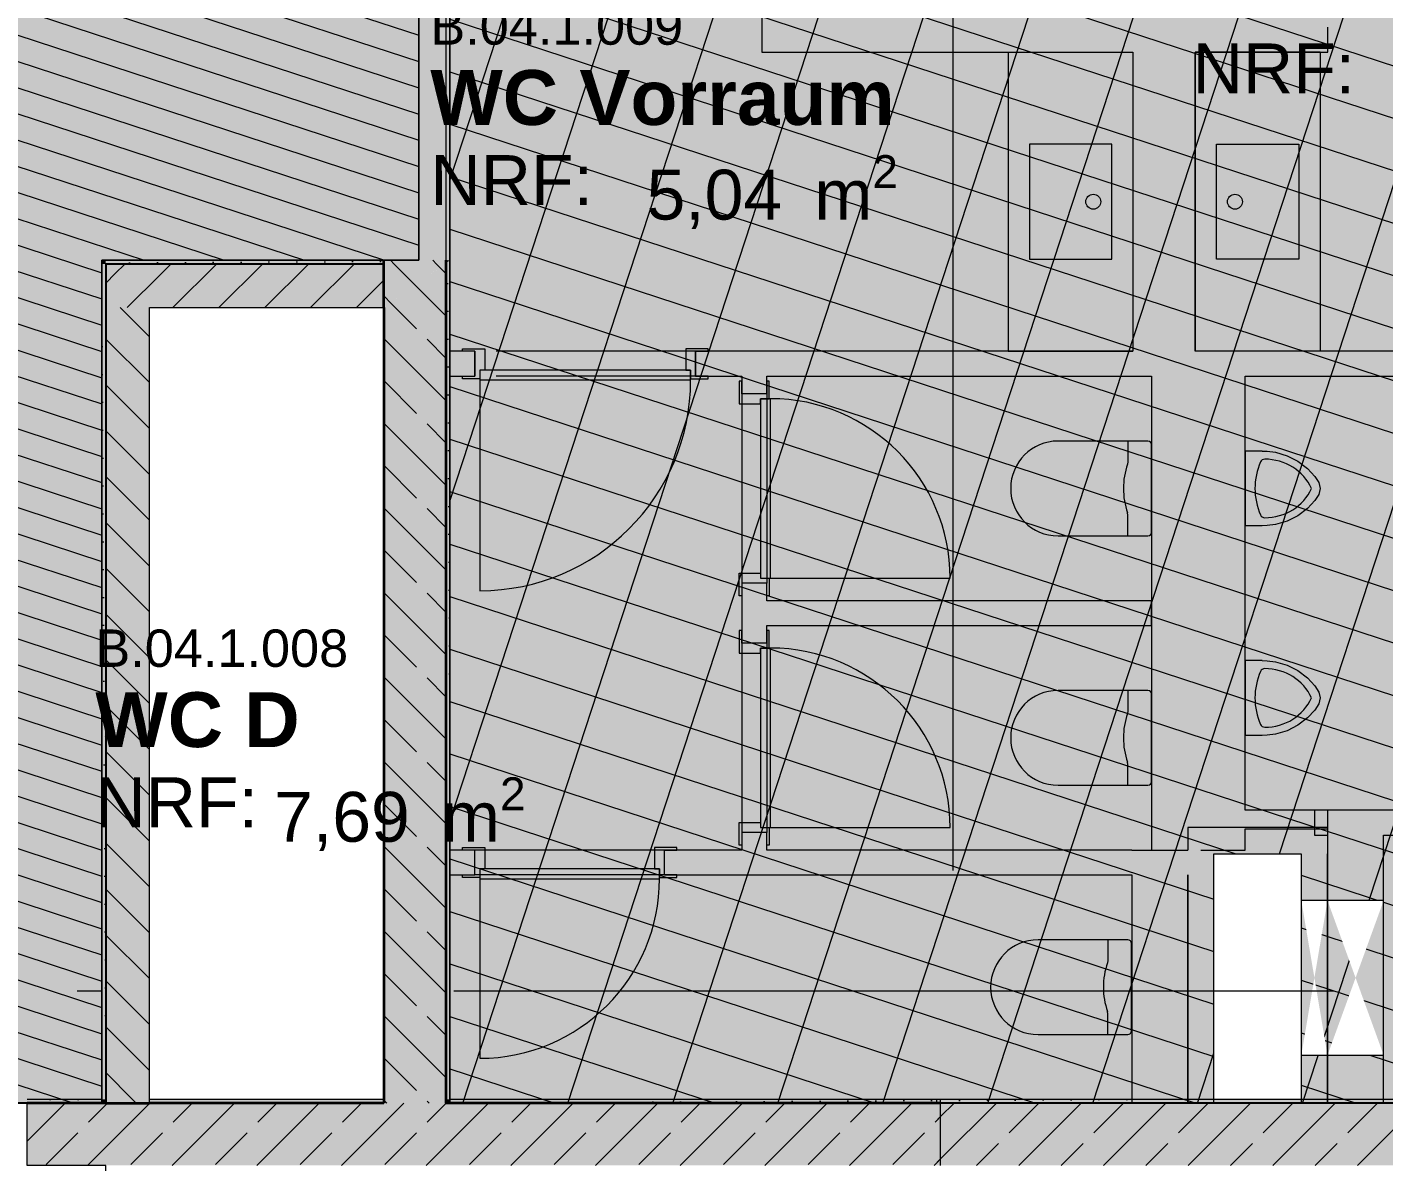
# Model space of a CAD drawing. Header units: metres. Extents: x 101 to 346, y 66 to 213.
# Drawn here: x 120.28 to 125.71, y 84.94 to 89.49 of the extents above; entities that cross this region are included whole.
import ezdxf

# ---------------------------------------------------------------- set-up
doc = ezdxf.new("R2010")
doc.units = ezdxf.units.M
doc.header["$MEASUREMENT"] = 0
for name, pattern in [('Punktlinie', [0.0035, 0, -0.0035]), ('Strichlinie-über-Schnitt', [0.0023, 0.0008, -0.0015]), ('Strichpunktlinie', [0.006703, 0.003528, -0.001764, 0, -0.001411]), ('Wipeout_Contour', [1, 0, -1])]:
    doc.linetypes.add(name, pattern=pattern)
for name, color, linetype in [('00  Raster', 7, 'Continuous'), ('10  Wand Massiv', 7, 'Continuous'), ('10  Wand Massiv_Schnittschraffur', 7, 'Continuous'), ('20  Boden Aufbauten', 7, 'Continuous'), ('20  Boden Aufbauten_Deckschraffur', 7, 'Continuous'), ('20  Möbel Sanitär', 7, 'Continuous'), ('20  Möbel Sanitär_Deckschraffur', 7, 'Continuous'), ('20  Wand Leichtbau', 7, 'Continuous'), ('20  Wand Leichtbau_Schnittschraffur', 7, 'Continuous'), ('20  Wand Leichtbau_Tür', 7, 'Continuous'), ('50  NUF - Raumstempel', 7, 'Continuous'), ('Neubau_20  Boden Aufbauten', 7, 'Continuous'), ('Neubau_20  Boden Aufbauten_Deckschraffur', 7, 'Continuous')]:
    doc.layers.add(name, color=color, linetype=linetype)
doc.styles.add('ERSTELLTER_STIL_1', font='')
doc.styles.add('ERSTELLTER_STIL_2', font='arial.ttf')
doc.styles.get('ERSTELLTER_STIL_1').set_extended_font_data('Arial')
pattern_1 = [(26.86749, (13.479, 22.351647), (-0.022596431, 0.044602705), [0, -0.05])]
pattern_2 = [(45, (13.479, 22.35165), (-0.16970563, 0.16970563), []), (45, (13.39415, 22.4365), (-0.16970563, 0.16970563), [0.18, -0.06])]
pattern_3 = [(135, (13.479, 22.35165), (0.16970563, 0.16970563), []), (135, (13.39415, 22.2668), (0.16970563, 0.16970563), [0.18, -0.06])]
pattern_4 = [(225, (13.479, 22.35165), (-0.16970563, 0.16970563), []), (225, (13.56385, 22.2668), (-0.16970563, 0.16970563), [0.18, -0.06])]
pattern_5 = [(225, (13.479, 22.35165), (-0.09192388, 0.09192388), [])]
pattern_6 = [(315, (13.479, 22.35165), (0.09192388, 0.09192388), [])]

msp = doc.modelspace()

# ---------------------------------------------------------------- hatches: boundary and pattern name
at = {"layer": '10  Wand Massiv_Schnittschraffur', "linetype": 'Continuous', "lineweight": 0, "true_color": 0xffffff}
for points in [[(120.5754, 88.5569), (120.5754, 88.5419), (120.5904, 88.5419)], [(120.5904, 88.5569), (120.5754, 88.5569), (120.5904, 88.5419)], [(120.5904, 88.5419), (121.7054, 88.5419), (121.7054, 88.5569), (120.5904, 88.5569)], [(121.7054, 88.5419), (121.9494, 88.5419), (121.9554, 88.5461), (121.9554, 88.5569), (121.7054, 88.5569)], [(121.9554, 88.5569), (121.9554, 88.5461), (121.9704, 88.5569)], [(121.9704, 85.1919), (121.9704, 88.5569), (121.9554, 88.5461), (121.9554, 85.1919)], [(120.5904, 88.5419), (120.5754, 88.5419), (120.5754, 85.1919), (120.5904, 85.1919)], [(120.5904, 88.5419), (120.5904, 88.3669), (120.7654, 88.3669)], [(120.7654, 88.5419), (120.5904, 88.5419), (120.7654, 88.3669)], [(120.7654, 88.5419), (120.7654, 88.3669), (121.7054, 88.3669), (121.7054, 88.5419)], [(121.9554, 85.1919), (121.9554, 88.5461), (121.7054, 88.3669), (121.7054, 85.1919)], [(121.7054, 88.3669), (121.9494, 88.5419), (121.7054, 88.5419)], [(120.7654, 88.3669), (120.5904, 88.3669), (120.5904, 85.1919), (120.7654, 85.1919)], [(120.5754, 85.1919), (120.2754, 85.1919), (120.2754, 85.1769), (120.5754, 85.1769)], [(120.5904, 85.1769), (120.2754, 85.1769), (120.2754, 85.1169), (120.2754, 84.9269), (120.5904, 84.9269)], [(120.5754, 85.1769), (120.5904, 85.1769), (120.5904, 85.1919), (120.5754, 85.1919)], [(120.5904, 85.1769), (120.7654, 85.1769), (120.7654, 85.1919), (120.5904, 85.1919)], [(121.6374, 85.1769), (120.5904, 85.1769), (120.5904, 84.9269), (121.6374, 84.9269)], [(120.7654, 85.1769), (121.6374, 85.1769), (121.6374, 85.1919), (120.7654, 85.1919)], [(121.7054, 85.1919), (121.6374, 85.1919), (121.6374, 85.1769), (121.7054, 85.1769)], [(121.7054, 85.1769), (121.6374, 85.1769), (121.6374, 84.9269), (121.7054, 84.9269)], [(121.7054, 85.1769), (121.9554, 85.1769), (121.9554, 85.1919), (121.7054, 85.1919)], [(121.7054, 84.9269), (121.9554, 84.9269), (121.9554, 85.1769), (121.7054, 85.1769)], [(121.9554, 85.1769), (121.9704, 85.1769), (121.9704, 85.1919), (121.9554, 85.1919)], [(121.9554, 84.9269), (123.9363, 84.9269), (123.9363, 85.1769), (121.9554, 85.1769)], [(121.9704, 85.1769), (123.9363, 85.1769), (123.9363, 85.1919), (121.9704, 85.1919)], [(127.4054, 85.1919), (123.9224, 85.1919), (123.9224, 85.1769), (127.4054, 85.1769)], [(123.9374, 85.1769), (123.9224, 85.1769), (123.9224, 84.9269), (123.9374, 84.9269)], [(124.1874, 85.1769), (123.9374, 85.1769), (123.9374, 84.9269), (124.1874, 84.9269)], [(124.1874, 84.9269), (127.4054, 84.9269), (127.4054, 85.1769), (124.1874, 85.1769)]]:
    msp.add_hatch(color=7, dxfattribs=at).paths.add_polyline_path(points)
at = {"layer": '10  Wand Massiv_Schnittschraffur', "linetype": 'Continuous', "lineweight": 13, "true_color": 0x000100}
h = msp.add_hatch(dxfattribs=at)
h.set_pattern_fill('Gips_0008', color=98, style=0, pattern_type=2)
h.set_pattern_definition(pattern_1)
h.paths.add_polyline_path([(120.5754, 88.5569), (120.5754, 88.5419), (120.5904, 88.5419)])
h = msp.add_hatch(dxfattribs=at)
h.set_pattern_fill('Gips_0008', color=98, style=0, pattern_type=2)
h.set_pattern_definition(pattern_1)
h.paths.add_polyline_path([(120.5904, 88.5569), (120.5754, 88.5569), (120.5904, 88.5419)])
h = msp.add_hatch(dxfattribs=at)
h.set_pattern_fill('Gips_0008', color=98, style=0, pattern_type=2)
h.set_pattern_definition(pattern_1)
h.paths.add_polyline_path([(120.5904, 88.5419), (121.7054, 88.5419), (121.7054, 88.5569), (120.5904, 88.5569)])
h = msp.add_hatch(dxfattribs=at)
h.set_pattern_fill('Beton__Stahlbeton_0008', color=98, style=0, pattern_type=2)
h.set_pattern_definition(pattern_3)
h.paths.add_polyline_path([(121.7054, 88.5419), (121.9494, 88.5419), (121.9554, 88.5461), (121.9554, 88.5569), (121.7054, 88.5569)])
h = msp.add_hatch(dxfattribs=at)
h.set_pattern_fill('Gips_0008', color=98, style=0, pattern_type=2)
h.set_pattern_definition(pattern_1)
h.paths.add_polyline_path([(121.9554, 88.5569), (121.9554, 88.5461), (121.9704, 88.5569)])
h = msp.add_hatch(dxfattribs=at)
h.set_pattern_fill('Gips_0008', color=98, style=0, pattern_type=2)
h.set_pattern_definition(pattern_1)
h.paths.add_polyline_path([(121.9704, 85.1919), (121.9704, 88.5569), (121.9554, 88.5461), (121.9554, 85.1919)])
h = msp.add_hatch(dxfattribs=at)
h.set_pattern_fill('Gips_0008', color=98, style=0, pattern_type=2)
h.set_pattern_definition(pattern_1)
h.paths.add_polyline_path([(120.5904, 88.5419), (120.5754, 88.5419), (120.5754, 85.1919), (120.5904, 85.1919)])
h = msp.add_hatch(dxfattribs=at)
h.set_pattern_fill('MW_Kalksandstein_0008', color=98, style=0, pattern_type=2)
h.set_pattern_definition(pattern_5)
h.paths.add_polyline_path([(120.5904, 88.5419), (120.5904, 88.3669), (120.7654, 88.3669)])
h = msp.add_hatch(dxfattribs=at)
h.set_pattern_fill('MW_Kalksandstein_0008', color=98, style=0, pattern_type=2)
h.set_pattern_definition(pattern_5)
h.paths.add_polyline_path([(120.7654, 88.5419), (120.5904, 88.5419), (120.7654, 88.3669)])
h = msp.add_hatch(dxfattribs=at)
h.set_pattern_fill('MW_Kalksandstein_0008', color=98, style=0, pattern_type=2)
h.set_pattern_definition(pattern_5)
h.paths.add_polyline_path([(120.7654, 88.5419), (120.7654, 88.3669), (121.7054, 88.3669), (121.7054, 88.5419)])
h = msp.add_hatch(dxfattribs=at)
h.set_pattern_fill('Beton__Stahlbeton_0008', color=98, style=0, pattern_type=2)
h.set_pattern_definition(pattern_3)
h.paths.add_polyline_path([(121.9554, 85.1919), (121.9554, 88.5461), (121.7054, 88.3669), (121.7054, 85.1919)])
h = msp.add_hatch(dxfattribs=at)
h.set_pattern_fill('Beton__Stahlbeton_0008', color=98, style=0, pattern_type=2)
h.set_pattern_definition(pattern_3)
h.paths.add_polyline_path([(121.7054, 88.3669), (121.9494, 88.5419), (121.7054, 88.5419)])
h = msp.add_hatch(dxfattribs=at)
h.set_pattern_fill('MW_Kalksandstein_0008', color=98, style=0, pattern_type=2)
h.set_pattern_definition(pattern_6)
h.paths.add_polyline_path([(120.7654, 88.3669), (120.5904, 88.3669), (120.5904, 85.1919), (120.7654, 85.1919)])
h = msp.add_hatch(dxfattribs=at)
h.set_pattern_fill('Gips_0008', color=98, style=0, pattern_type=2)
h.set_pattern_definition(pattern_1)
h.paths.add_polyline_path([(120.5754, 85.1919), (120.2754, 85.1919), (120.2754, 85.1769), (120.5754, 85.1769)])
h = msp.add_hatch(dxfattribs=at)
h.set_pattern_fill('Beton__Stahlbeton_0008', color=98, style=0, pattern_type=2)
h.set_pattern_definition([(225, (13.479, 22.35165), (-0.16970563, 0.16970563), []), (225, (13.56385, 22.2668), (-0.16970563, 0.16970563), [0.18, -0.06])])
h.paths.add_polyline_path([(120.5904, 85.1769), (120.2754, 85.1769), (120.2754, 85.1169), (120.2754, 84.9269), (120.5904, 84.9269)])
h = msp.add_hatch(dxfattribs=at)
h.set_pattern_fill('Gips_0008', color=98, style=0, pattern_type=2)
h.set_pattern_definition(pattern_1)
h.paths.add_polyline_path([(120.5754, 85.1769), (120.5904, 85.1769), (120.5904, 85.1919), (120.5754, 85.1919)])
h = msp.add_hatch(dxfattribs=at)
h.set_pattern_fill('MW_Kalksandstein_0008', color=98, style=0, pattern_type=2)
h.set_pattern_definition(pattern_6)
h.paths.add_polyline_path([(120.5904, 85.1769), (120.7654, 85.1769), (120.7654, 85.1919), (120.5904, 85.1919)])
h = msp.add_hatch(dxfattribs=at)
h.set_pattern_fill('Beton__Stahlbeton_0008', color=98, style=0, pattern_type=2)
h.set_pattern_definition([(225, (13.479, 22.35165), (-0.16970563, 0.16970563), []), (225, (13.56385, 22.2668), (-0.16970563, 0.16970563), [0.18, -0.06])])
h.paths.add_polyline_path([(121.6374, 85.1769), (120.5904, 85.1769), (120.5904, 84.9269), (121.6374, 84.9269)])
h = msp.add_hatch(dxfattribs=at)
h.set_pattern_fill('Gips_0008', color=98, style=0, pattern_type=2)
h.set_pattern_definition(pattern_1)
h.paths.add_polyline_path([(120.7654, 85.1769), (121.6374, 85.1769), (121.6374, 85.1919), (120.7654, 85.1919)])
h = msp.add_hatch(dxfattribs=at)
h.set_pattern_fill('Gips_0008', color=98, style=0, pattern_type=2)
h.set_pattern_definition(pattern_1)
h.paths.add_polyline_path([(121.7054, 85.1919), (121.6374, 85.1919), (121.6374, 85.1769), (121.7054, 85.1769)])
h = msp.add_hatch(dxfattribs=at)
h.set_pattern_fill('Beton__Stahlbeton_0008', color=98, style=0, pattern_type=2)
h.set_pattern_definition(pattern_4)
h.paths.add_polyline_path([(121.7054, 85.1769), (121.6374, 85.1769), (121.6374, 84.9269), (121.7054, 84.9269)])
h = msp.add_hatch(dxfattribs=at)
h.set_pattern_fill('Beton__Stahlbeton_0008', color=98, style=0, pattern_type=2)
h.set_pattern_definition(pattern_3)
h.paths.add_polyline_path([(121.7054, 85.1769), (121.9554, 85.1769), (121.9554, 85.1919), (121.7054, 85.1919)])
h = msp.add_hatch(dxfattribs=at)
h.set_pattern_fill('Beton__Stahlbeton_0008', color=98, style=0, pattern_type=2)
h.set_pattern_definition(pattern_4)
h.paths.add_polyline_path([(121.7054, 84.9269), (121.9554, 84.9269), (121.9554, 85.1769), (121.7054, 85.1769)])
h = msp.add_hatch(dxfattribs=at)
h.set_pattern_fill('Gips_0008', color=98, style=0, pattern_type=2)
h.set_pattern_definition(pattern_1)
h.paths.add_polyline_path([(121.9554, 85.1769), (121.9704, 85.1769), (121.9704, 85.1919), (121.9554, 85.1919)])
h = msp.add_hatch(dxfattribs=at)
h.set_pattern_fill('Beton__Stahlbeton_0008', color=98, style=0, pattern_type=2)
h.set_pattern_definition(pattern_4)
h.paths.add_polyline_path([(121.9554, 84.9269), (123.9363, 84.9269), (123.9363, 85.1769), (121.9554, 85.1769)])
h = msp.add_hatch(dxfattribs=at)
h.set_pattern_fill('Gips_0008', color=98, style=0, pattern_type=2)
h.set_pattern_definition(pattern_1)
h.paths.add_polyline_path([(121.9704, 85.1769), (123.9363, 85.1769), (123.9363, 85.1919), (121.9704, 85.1919)])
h = msp.add_hatch(dxfattribs=at)
h.set_pattern_fill('Gips_0008', color=98, style=0, pattern_type=2)
h.set_pattern_definition(pattern_1)
h.paths.add_polyline_path([(127.4054, 85.1919), (123.9224, 85.1919), (123.9224, 85.1769), (127.4054, 85.1769)])
h = msp.add_hatch(dxfattribs=at)
h.set_pattern_fill('Beton__Stahlbeton_0008', color=98, style=0, pattern_type=2)
h.set_pattern_definition(pattern_2)
h.paths.add_polyline_path([(123.9374, 85.1769), (123.9224, 85.1769), (123.9224, 84.9269), (123.9374, 84.9269)])
h = msp.add_hatch(dxfattribs=at)
h.set_pattern_fill('Beton__Stahlbeton_0008', color=98, style=0, pattern_type=2)
h.set_pattern_definition(pattern_2)
h.paths.add_polyline_path([(124.1874, 85.1769), (123.9374, 85.1769), (123.9374, 84.9269), (124.1874, 84.9269)])
h = msp.add_hatch(dxfattribs=at)
h.set_pattern_fill('Beton__Stahlbeton_0008', color=98, style=0, pattern_type=2)
h.set_pattern_definition(pattern_2)
h.paths.add_polyline_path([(124.1874, 84.9269), (127.4054, 84.9269), (127.4054, 85.1769), (124.1874, 85.1769)])
at = {"layer": '20  Boden Aufbauten_Deckschraffur', "linetype": 'Continuous', "lineweight": 18, "true_color": 0xffd5d5}
msp.add_hatch(color=254, dxfattribs=at).paths.add_polyline_path([(121.9704, 90.7919), (121.9704, 85.1769), (125.0334, 85.1769), (125.0334, 86.1769), (125.3834, 86.1769), (125.3834, 85.1769), (127.3054, 85.1769), (127.3054, 90.7919)])
at = {"layer": '20  Boden Aufbauten_Deckschraffur', "linetype": 'Continuous', "lineweight": 18}
h = msp.add_hatch(dxfattribs=at)
h.set_pattern_fill('Verband__Rechteck__40x20_87', color=8, style=0, pattern_type=2)
h.set_pattern_definition([(341.86749, (13.479, 22.35165), (0.06224314, 0.19006786), []), (71.8675, (13.479, 22.35165), (-0.3801357, 0.1244863), [])])
h.paths.add_polyline_path([(121.9704, 90.7919), (121.9704, 85.1769), (125.0334, 85.1769), (125.0334, 86.1769), (125.3834, 86.1769), (125.3834, 85.1769), (127.3054, 85.1769), (127.3054, 90.7919)])
at = {"layer": '20  Möbel Sanitär_Deckschraffur', "linetype": 'Continuous', "lineweight": 0, "true_color": 0xffffff}
for points in [[(124.2084, 89.3919), (124.2084, 88.1919), (124.7084, 88.1919), (124.7084, 89.3919)], [(125.4584, 89.3919), (124.9584, 89.3919), (124.9584, 88.1919), (125.4584, 88.1919)], [(124.4084, 87.8319, 1), (124.4084, 87.4519), (124.7684, 87.4519, 0.414214), (124.7834, 87.4669), (124.7834, 87.8169, 0.414214), (124.7684, 87.8319)], [(125.1584, 87.7919), (125.1584, 87.4919), (125.2269, 87.4919), (125.2467, 87.4928), (125.28, 87.497), (125.3266, 87.5105), (125.3701, 87.5322), (125.4087, 87.5615), (125.4376, 87.5933), (125.4533, 87.6182), (125.4584, 87.6419), (125.4533, 87.6656), (125.4376, 87.6905), (125.4087, 87.7222), (125.3701, 87.7516), (125.3266, 87.7733), (125.28, 87.7868), (125.2467, 87.791), (125.2269, 87.7919)], [(125.1584, 86.9519), (125.1584, 86.6519), (125.2269, 86.6519), (125.2467, 86.6528), (125.28, 86.657), (125.3266, 86.6705), (125.3701, 86.6922), (125.4087, 86.7215), (125.4376, 86.7533), (125.4533, 86.7782), (125.4584, 86.8019), (125.4533, 86.8256), (125.4376, 86.8505), (125.4087, 86.8822), (125.3701, 86.9116), (125.3266, 86.9333), (125.28, 86.9468), (125.2467, 86.951), (125.2269, 86.9519)], [(124.4084, 86.8319, 1), (124.4084, 86.4519), (124.7684, 86.4519, 0.414214), (124.7834, 86.4669), (124.7834, 86.8169, 0.414214), (124.7684, 86.8319)], [(124.328, 85.8319, 1), (124.328, 85.4519), (124.688, 85.4519, 0.414214), (124.703, 85.4669), (124.703, 85.8169, 0.414214), (124.688, 85.8319)]]:
    msp.add_hatch(color=7, dxfattribs=at).paths.add_polyline_path(points)
at = {"layer": '20  Wand Leichtbau', "linetype": 'Continuous', "lineweight": 0, "true_color": 0x000000}
for points in [[(125.3835, 85.9894), (125.3835, 85.3694), (125.436, 85.6794)], [(125.4885, 85.9894), (125.4885, 85.3694), (125.601, 85.6794)], [(125.7135, 85.3694), (125.7135, 85.9894), (125.601, 85.6794)]]:
    msp.add_hatch(color=18, dxfattribs=at).paths.add_polyline_path(points)
at = {"layer": '20  Wand Leichtbau_Schnittschraffur', "linetype": 'Continuous', "lineweight": 18}
for points in [[(121.8454, 90.8919), (121.8454, 88.5569), (121.9704, 88.5569), (121.9704, 90.8919)], [(123.3204, 89.4919), (123.2204, 89.3919), (123.3204, 89.3919)], [(123.2204, 89.4919), (123.2204, 89.3919), (123.3204, 89.4919)], [(125.3904, 89.4919), (123.3204, 89.4919), (123.3204, 89.3919), (125.3904, 89.3919)], [(125.4904, 89.4919), (125.3904, 89.4919), (125.4904, 89.3919)], [(125.3904, 89.4919), (125.3904, 89.3919), (125.4904, 89.3919)], [(124.7084, 89.3919), (124.7084, 88.1919), (124.9584, 88.1919), (124.9584, 89.3919)], [(121.9704, 88.1919), (121.9704, 88.0919), (122.0704, 88.0919), (122.0704, 88.1919)], [(122.9554, 88.1919), (122.9554, 88.0919), (126.3204, 88.0919), (126.3204, 88.1919)], [(123.2404, 88.0919), (123.1404, 88.0919), (123.1404, 88.0219), (123.2404, 88.0219)], [(125.1584, 86.1919), (125.1584, 88.0919), (124.7834, 88.0919), (124.7834, 86.1919)], [(123.2404, 87.2619), (123.1404, 87.2619), (123.1404, 87.0219), (123.2404, 87.0219)], [(123.2404, 87.0919), (124.7834, 87.0919), (124.7834, 87.1919), (123.2404, 87.1919)], [(125.1584, 86.2769), (125.4885, 86.2769), (125.4885, 86.3519), (125.1584, 86.3519)], [(125.436, 86.3519), (125.436, 86.2519), (126.4454, 86.2519), (126.4454, 86.3519)], [(125.0334, 86.1769), (124.9284, 86.2819), (124.9284, 86.1769)], [(125.0334, 86.2819), (124.9284, 86.2819), (125.0334, 86.1769)], [(125.0334, 86.2819), (125.0334, 86.1769), (125.3835, 86.1769), (125.3835, 86.2819)], [(125.3835, 86.1769), (125.4885, 86.1769), (125.4885, 86.2819)], [(125.3835, 86.2819), (125.3835, 86.1769), (125.4885, 86.2819)], [(123.1404, 86.2619), (123.1404, 86.1919), (123.2404, 86.1919), (123.2404, 86.2619)], [(125.7135, 86.2519), (125.4885, 86.2519), (125.4885, 85.9894), (125.7135, 85.9894)], [(121.9704, 86.1919), (121.9704, 86.0919), (122.0704, 86.0919), (122.0704, 86.1919)], [(122.8304, 86.1919), (122.8304, 86.0919), (123.2404, 86.0919), (123.2404, 86.1919)], [(123.2404, 86.1919), (123.2404, 86.0919), (124.7034, 86.0919), (124.7034, 86.1919)], [(124.9284, 85.178), (124.9284, 86.1919), (124.7034, 86.1919), (124.7034, 85.178)], [(124.9284, 86.1769), (124.9284, 85.1769), (125.0334, 85.1769), (125.0334, 86.1769)], [(125.4885, 85.3694), (125.4885, 85.1774), (125.7135, 85.1774), (125.7135, 85.3694)]]:
    msp.add_hatch(color=9, dxfattribs=at).paths.add_polyline_path(points)
at = {"layer": '20  Wand Leichtbau_Schnittschraffur', "linetype": 'Continuous', "lineweight": 0, "true_color": 0xffffff}
for points in [[(122.1104, 88.2019), (122.0204, 88.2019), (122.0204, 88.1919), (122.0704, 88.1919), (122.0704, 88.0919), (122.0204, 88.0919), (122.0204, 88.0819), (122.0904, 88.0819), (122.0904, 88.1169), (122.1104, 88.1169)], [(122.9154, 88.2019), (122.9154, 88.1169), (122.9354, 88.1169), (122.9354, 88.0819), (123.0054, 88.0819), (123.0054, 88.0919), (122.9554, 88.0919), (122.9554, 88.1919), (123.0054, 88.1919), (123.0054, 88.2019)], [(122.9354, 88.0769), (122.9354, 88.1169), (122.0904, 88.1169), (122.0904, 88.0769)], [(123.1304, 87.9819), (123.2154, 87.9819), (123.2154, 88.0019), (123.2504, 88.0019), (123.2504, 88.0719), (123.2404, 88.0719), (123.2404, 88.0219), (123.1404, 88.0219), (123.1404, 88.0719), (123.1304, 88.0719)], [(123.2554, 88.0019), (123.2154, 88.0019), (123.2154, 87.2819), (123.2554, 87.2819)], [(123.1304, 87.3019), (123.1304, 87.2119), (123.1404, 87.2119), (123.1404, 87.2619), (123.2404, 87.2619), (123.2404, 87.2119), (123.2504, 87.2119), (123.2504, 87.2819), (123.2154, 87.2819), (123.2154, 87.3019)], [(123.1304, 86.9819), (123.2154, 86.9819), (123.2154, 87.0019), (123.2504, 87.0019), (123.2504, 87.0719), (123.2404, 87.0719), (123.2404, 87.0219), (123.1404, 87.0219), (123.1404, 87.0719), (123.1304, 87.0719)], [(123.2554, 87.0019), (123.2154, 87.0019), (123.2154, 86.2819), (123.2554, 86.2819)], [(123.1304, 86.3019), (123.1304, 86.2119), (123.1404, 86.2119), (123.1404, 86.2619), (123.2404, 86.2619), (123.2404, 86.2119), (123.2504, 86.2119), (123.2504, 86.2819), (123.2154, 86.2819), (123.2154, 86.3019)], [(122.1104, 86.2019), (122.0204, 86.2019), (122.0204, 86.1919), (122.0704, 86.1919), (122.0704, 86.0919), (122.0204, 86.0919), (122.0204, 86.0819), (122.0904, 86.0819), (122.0904, 86.1169), (122.1104, 86.1169)], [(122.7904, 86.2019), (122.7904, 86.1169), (122.8104, 86.1169), (122.8104, 86.0819), (122.8804, 86.0819), (122.8804, 86.0919), (122.8304, 86.0919), (122.8304, 86.1919), (122.8804, 86.1919), (122.8804, 86.2019)], [(122.8104, 86.0769), (122.8104, 86.1169), (122.0904, 86.1169), (122.0904, 86.0769)]]:
    msp.add_hatch(color=7, dxfattribs=at).paths.add_polyline_path(points)
at = {"layer": 'Neubau_20  Boden Aufbauten_Deckschraffur', "linetype": 'Continuous', "lineweight": 18}
msp.add_hatch(color=30, dxfattribs=at).paths.add_polyline_path([(121.8454, 91.1919), (111.2179, 91.1919), (111.2179, 90.8919), (118.2804, 90.8919), (118.2804, 85.1769), (120.5754, 85.1769), (120.5754, 88.5569), (121.8454, 88.5569), (121.8454, 90.7169)])
h = msp.add_hatch(dxfattribs=at)
h.set_pattern_fill('Holz_Schalung_liegend__1_A9', color=6, style=0, pattern_type=2)
h.set_pattern_definition([(341.86749, (13.479, 22.35165), (0.03112157, 0.09503393), [])])
h.paths.add_polyline_path([(121.8454, 91.1919), (111.2179, 91.1919), (111.2179, 90.8919), (118.2804, 90.8919), (118.2804, 85.1769), (120.5754, 85.1769), (120.5754, 88.5569), (121.8454, 88.5569), (121.8454, 90.7169)])

# ---------------------------------------------------------------- linework, layer by layer
at = {"layer": '00  Raster', "color": 7, "linetype": 'Strichpunktlinie', "lineweight": 13, "ltscale": 1000}
for p, q in [((121.9554, 79.3072), (121.9554, 102.9769)), ((123.9874, 79.3072), (123.9874, 102.9769))]:
    msp.add_line(p, q, dxfattribs=at)
at = {"layer": '10  Wand Massiv', "color": 7, "linetype": 'Continuous', "lineweight": 35, "ltscale": 1000}
for p, q in [((121.7054, 88.5419), (121.7054, 88.5569)), ((121.7054, 88.5419), (121.7054, 88.5569)), ((121.9554, 88.5461), (121.9554, 88.5569)), ((121.7054, 88.3669), (121.7054, 88.5419)), ((121.7054, 88.3669), (121.7054, 88.5419)), ((121.9554, 85.1919), (121.9554, 88.5461)), ((120.5904, 85.1769), (120.2754, 85.1769)), ((120.5904, 85.1769), (120.7654, 85.1769)), ((120.5904, 85.1769), (120.7654, 85.1769)), ((121.6374, 85.1769), (120.7654, 85.1769)), ((121.7054, 85.1769), (121.6374, 85.1769)), ((121.7054, 85.1919), (121.7054, 85.1769)), ((121.7054, 85.1919), (121.7054, 85.1769)), ((121.9554, 85.1769), (121.9554, 85.1919)), ((121.9554, 85.1769), (121.9554, 85.1919)), ((123.9363, 85.1769), (121.9554, 85.1769))]:
    msp.add_line(p, q, dxfattribs=at)
at = {"layer": '10  Wand Massiv', "color": 7, "linetype": 'Continuous', "lineweight": 25, "ltscale": 1000}
for p, q in [((120.5904, 88.5419), (120.5904, 88.3669)), ((120.7654, 88.5419), (120.5904, 88.5419)), ((120.5904, 88.5419), (120.5904, 88.3669)), ((121.7054, 88.5419), (120.7654, 88.5419)), ((120.5904, 88.3669), (120.5904, 85.1919)), ((120.5904, 85.1919), (120.5904, 85.1769)), ((120.5904, 85.1919), (120.5904, 85.1769)), ((123.9374, 85.1769), (123.9224, 85.1769)), ((124.1874, 85.1769), (123.9374, 85.1769)), ((127.4054, 85.1769), (124.1874, 85.1769))]:
    msp.add_line(p, q, dxfattribs=at)
at = {"layer": '10  Wand Massiv', "color": 7, "linetype": 'Continuous', "lineweight": 13, "ltscale": 1000}
msp.add_line((120.7654, 85.1769), (120.7654, 85.1919), dxfattribs=at)
msp.add_line((120.7654, 85.1769), (120.7654, 85.1919), dxfattribs=at)
at = {"layer": '10  Wand Massiv', "color": 7, "linetype": 'Continuous', "lineweight": 13, "ltscale": 1000, "flags": 128}
for points in [[(120.5754, 88.5569), (120.5754, 88.5419)], [(121.7054, 88.5569), (120.5754, 88.5569)], [(121.9704, 85.1919), (121.9704, 88.5569)], [(120.5754, 88.5419), (120.5754, 85.1919)], [(120.7654, 88.3669), (121.7054, 88.3669)], [(120.7654, 85.1919), (120.7654, 88.3669)], [(120.5754, 85.1919), (120.2754, 85.1919)], [(121.6374, 85.1919), (120.7654, 85.1919)], [(121.7054, 85.1919), (121.6374, 85.1919)], [(123.9363, 85.1919), (121.9704, 85.1919)], [(127.4054, 85.1919), (123.9224, 85.1919)], [(123.9224, 85.1769), (123.9224, 85.1919)], [(123.9363, 85.1919), (123.9363, 85.1769)]]:
    msp.add_lwpolyline(points, dxfattribs=at)
at = {"layer": '10  Wand Massiv', "color": 7, "linetype": 'Continuous', "lineweight": 18, "ltscale": 1000, "flags": 128}
for points in [[(121.8454, 88.5569), (121.7054, 88.5569)], [(123.9363, 85.1769), (123.9363, 84.9269)]]:
    msp.add_lwpolyline(points, dxfattribs=at)
at = {"layer": '10  Wand Massiv', "color": 7, "linetype": 'Continuous', "lineweight": 35, "ltscale": 1000, "flags": 128}
msp.add_lwpolyline([(121.7054, 88.3669), (121.7054, 85.1919)], dxfattribs=at)
at = {"layer": '20  Boden Aufbauten', "color": 7, "linetype": 'Continuous', "lineweight": 13, "ltscale": 1000, "flags": 128}
msp.add_lwpolyline([(121.9704, 90.7919), (121.9704, 85.1769), (125.0334, 85.1769), (125.0334, 86.1769), (125.3834, 86.1769), (125.3834, 85.1769), (127.3054, 85.1769), (127.3054, 90.7919)], close=True, dxfattribs=at)
msp.add_lwpolyline([(123.9374, 79.3072), (123.9374, 82.0269), (123.4424, 82.0269), (123.4424, 82.1269), (122.3924, 82.1269), (122.3924, 82.0269), (120.5904, 82.0269), (120.5904, 84.9269), (120.2754, 84.9269), (120.2754, 85.1788), (118.7954, 85.1788), (118.7954, 84.9269), (118.4804, 84.9269), (118.4804, 82.0269), (118.2304, 82.0269), (118.2304, 79.3072)], dxfattribs=at)
at = {"layer": '20  Möbel Sanitär', "color": 7, "linetype": 'Continuous', "lineweight": 13, "ltscale": 1000}
for p, q in [((124.2084, 89.3919), (124.2084, 88.1919)), ((124.2084, 89.3919), (124.7084, 89.3919)), ((124.7084, 89.3919), (124.7084, 88.1919)), ((124.9584, 89.3919), (124.9584, 88.1919)), ((125.4584, 89.3919), (124.9584, 89.3919)), ((125.4584, 89.3919), (125.4584, 88.1919)), ((124.2934, 89.0219), (124.2934, 88.5619)), ((124.6234, 89.0219), (124.2934, 89.0219)), ((124.6234, 88.5619), (124.6234, 89.0219)), ((125.0434, 88.5619), (125.0434, 89.0219)), ((125.0434, 89.0219), (125.3734, 89.0219)), ((125.3734, 89.0219), (125.3734, 88.5619)), ((124.2934, 88.5619), (124.6234, 88.5619)), ((125.3734, 88.5619), (125.0434, 88.5619)), ((124.2084, 88.1919), (124.7084, 88.1919)), ((125.4584, 88.1919), (124.9584, 88.1919)), ((124.7684, 87.8319), (124.4084, 87.8319)), ((124.6883, 87.8319), (124.6883, 87.7485)), ((124.7834, 87.4669), (124.7834, 87.8169)), ((125.1584, 87.7919), (125.1584, 87.4919)), ((125.2269, 87.7919), (125.1584, 87.7919)), ((125.2269, 87.7919), (125.2467, 87.791)), ((125.2467, 87.791), (125.28, 87.7868)), ((125.28, 87.7868), (125.3266, 87.7733)), ((124.6883, 87.7485), (124.6869, 87.7397)), ((125.3266, 87.7733), (125.3701, 87.7516)), ((125.3701, 87.7516), (125.4087, 87.7222)), ((125.4087, 87.7222), (125.4376, 87.6905)), ((125.4376, 87.6905), (125.4533, 87.6656)), ((125.4533, 87.6656), (125.4584, 87.6419)), ((125.4584, 87.6419), (125.4533, 87.6182)), ((125.4376, 87.5933), (125.4087, 87.5615)), ((125.4533, 87.6182), (125.4376, 87.5933)), ((124.6883, 87.5353), (124.6869, 87.5441)), ((124.6883, 87.4519), (124.6883, 87.5353)), ((125.3701, 87.5322), (125.3266, 87.5105)), ((125.4087, 87.5615), (125.3701, 87.5322)), ((125.2269, 87.4919), (125.1584, 87.4919)), ((125.2467, 87.4928), (125.2269, 87.4919)), ((125.28, 87.497), (125.2467, 87.4928)), ((125.3266, 87.5105), (125.28, 87.497)), ((124.4084, 87.4519), (124.7684, 87.4519)), ((125.1584, 86.9519), (125.1584, 86.6519)), ((125.2269, 86.9519), (125.1584, 86.9519)), ((125.2269, 86.9519), (125.2467, 86.951)), ((125.2467, 86.951), (125.28, 86.9468)), ((125.28, 86.9468), (125.3266, 86.9333)), ((125.3266, 86.9333), (125.3701, 86.9116)), ((125.3701, 86.9116), (125.4087, 86.8822)), ((125.4087, 86.8822), (125.4376, 86.8505)), ((124.7684, 86.8319), (124.4084, 86.8319)), ((124.6883, 86.8319), (124.6883, 86.7485)), ((124.7834, 86.4669), (124.7834, 86.8169)), ((125.4376, 86.8505), (125.4533, 86.8256)), ((125.4533, 86.8256), (125.4584, 86.8019)), ((125.4376, 86.7533), (125.4087, 86.7215)), ((125.4533, 86.7782), (125.4376, 86.7533)), ((125.4584, 86.8019), (125.4533, 86.7782)), ((124.6883, 86.7485), (124.6869, 86.7397)), ((125.4087, 86.7215), (125.3701, 86.6922)), ((125.2269, 86.6519), (125.1584, 86.6519)), ((125.2467, 86.6528), (125.2269, 86.6519)), ((125.28, 86.657), (125.2467, 86.6528)), ((125.3266, 86.6705), (125.28, 86.657)), ((125.3701, 86.6922), (125.3266, 86.6705)), ((124.6883, 86.5353), (124.6869, 86.5441)), ((124.6883, 86.4519), (124.6883, 86.5353)), ((124.4084, 86.4519), (124.7684, 86.4519)), ((124.688, 85.8319), (124.328, 85.8319)), ((124.608, 85.8319), (124.608, 85.7485)), ((124.703, 85.4669), (124.703, 85.8169)), ((124.608, 85.7485), (124.6065, 85.7397)), ((124.608, 85.5353), (124.6065, 85.5441)), ((124.608, 85.4519), (124.608, 85.5353)), ((124.328, 85.4519), (124.688, 85.4519))]:
    msp.add_line(p, q, dxfattribs=at)
for centre in [(124.5495, 88.7919), (125.1173, 88.7919)]:
    msp.add_circle(centre, 0.03, dxfattribs=at)
for centre, radius, start, end in [((124.4084, 87.6419), 0.19, 90, 270), ((124.7684, 87.8169), 0.015, 0, 90), ((124.968, 87.6419), 0.2977, 160.8176, 199.1824), ((124.7684, 87.4669), 0.015, 270, 0), ((124.4084, 86.6419), 0.19, 90, 270), ((124.7684, 86.8169), 0.015, 0, 90), ((124.968, 86.6419), 0.2977, 160.8176, 199.1824), ((124.7684, 86.4669), 0.015, 270, 0), ((124.328, 85.6419), 0.19, 90, 270), ((124.688, 85.8169), 0.015, 0, 90), ((124.8877, 85.6419), 0.2977, 160.8176, 199.1824), ((124.688, 85.4669), 0.015, 270, 0)]:
    msp.add_arc(centre, radius, start, end, dxfattribs=at)
for centre, major_axis, start_param, end_param in [((125.4947, 87.6419), (0.2972, 0), 2.746802, 3.141593), ((125.2368, 87.7433), (0.0172, 0), 1.570796, 2.841554), ((125.2368, 87.5722), (0.2015, 0), 0.381689, 1.570796), ((125.4947, 87.6419), (0.2972, 0), 3.141593, 3.536384), ((125.2368, 87.7116), (0.2015, 0), 4.712389, 5.901496), ((125.2368, 87.5405), (0.0172, 0), 3.441632, 4.712389), ((125.2368, 86.9033), (0.0172, 0), 1.570796, 2.841554), ((125.2368, 86.7322), (0.2015, 0), 0.381689, 1.570796), ((125.4947, 86.8019), (0.2972, 0), 2.746802, 3.141593), ((125.4947, 86.8019), (0.2972, 0), 3.141593, 3.536384), ((125.2368, 86.8716), (0.2015, 0), 4.712389, 5.901496), ((125.2368, 86.7005), (0.0172, 0), 3.441632, 4.712389)]:
    msp.add_ellipse(centre, major_axis=major_axis, ratio=0.928571, start_param=start_param, end_param=end_param, dxfattribs=at)
at = {"layer": '20  Wand Leichtbau', "color": 7, "linetype": 'Continuous', "lineweight": 13, "ltscale": 1000}
for p, q in [((122.0704, 88.1919), (122.0704, 88.0919)), ((122.9554, 88.1919), (122.9554, 88.0919)), ((123.2404, 88.0219), (123.1404, 88.0219)), ((123.2404, 87.2619), (123.1404, 87.2619)), ((123.2404, 87.0219), (123.1404, 87.0219)), ((123.2404, 86.2619), (123.1404, 86.2619)), ((122.0704, 86.0919), (122.0704, 86.1919)), ((122.8304, 86.0919), (122.8304, 86.1919))]:
    msp.add_line(p, q, dxfattribs=at)
at = {"layer": '20  Wand Leichtbau', "color": 7, "linetype": 'Continuous', "lineweight": 18, "ltscale": 1000, "flags": 128}
for points in [[(121.8454, 90.8919), (121.8454, 88.5569)], [(121.9704, 88.5569), (121.9704, 90.8919)], [(123.2204, 90.7919), (123.2204, 89.3919)], [(123.3204, 89.3919), (124.7084, 89.3919)], [(124.7084, 89.3919), (124.7084, 88.1919)], [(124.9584, 89.3919), (125.4904, 89.3919)], [(124.9584, 88.1919), (124.9584, 89.3919)], [(122.0704, 88.1919), (121.9704, 88.1919)], [(124.7084, 88.1919), (122.9554, 88.1919)], [(126.3204, 88.1919), (124.9584, 88.1919)], [(121.9704, 88.0919), (122.0704, 88.0919)], [(122.9554, 88.0919), (123.1404, 88.0919)], [(123.1404, 88.0919), (123.1404, 88.0219)], [(123.2404, 88.0919), (124.7834, 88.0919)], [(123.2404, 88.0219), (123.2404, 88.0919)], [(124.7834, 88.0919), (124.7834, 86.1919)], [(125.1584, 88.0919), (126.3204, 88.0919)], [(125.1584, 86.3519), (125.1584, 88.0919)], [(123.1404, 87.2619), (123.1404, 87.0219)], [(123.2404, 87.1919), (123.2404, 87.2619)], [(124.7834, 87.1919), (123.2404, 87.1919)], [(123.2404, 87.0919), (124.7834, 87.0919)], [(123.2404, 87.0219), (123.2404, 87.0919)], [(125.4885, 86.3519), (125.1584, 86.3519)], [(126.4454, 86.3519), (125.436, 86.3519)], [(125.4885, 86.2819), (124.9284, 86.2819)], [(124.9284, 86.2819), (124.9284, 86.1919)], [(125.1584, 86.1919), (125.1584, 86.2769)], [(125.1584, 86.2769), (125.4885, 86.2769)], [(123.1404, 86.2619), (123.1404, 86.1919)], [(123.2404, 86.1919), (123.2404, 86.2619)], [(125.436, 86.2519), (125.4885, 86.2519)], [(125.4885, 86.2519), (125.4885, 85.9894)], [(125.7135, 85.9894), (125.7135, 86.2519)], [(125.7135, 86.2519), (126.4454, 86.2519)], [(122.0704, 86.1919), (121.9704, 86.1919)], [(123.1404, 86.1919), (122.8304, 86.1919)], [(124.7034, 86.1919), (123.2404, 86.1919)], [(125.0334, 86.1769), (125.3835, 86.1769)], [(125.0334, 85.1769), (125.0334, 86.1769)], [(125.3835, 86.1769), (125.3835, 85.9894)], [(121.9704, 86.0919), (122.0704, 86.0919)], [(122.8304, 86.0919), (123.2404, 86.0919)], [(123.2404, 86.0919), (124.7034, 86.0919)], [(124.7034, 86.0919), (124.7034, 85.178)], [(124.9284, 85.178), (124.9284, 86.0919)], [(124.9284, 86.0919), (124.9284, 85.1769)], [(125.3835, 85.3694), (125.3835, 85.1774)], [(125.4885, 85.3694), (125.4885, 85.1774)], [(125.7135, 85.1774), (125.7135, 85.3694)]]:
    msp.add_lwpolyline(points, dxfattribs=at)
at = {"layer": '20  Wand Leichtbau', "color": 7, "linetype": 'Continuous', "lineweight": 13, "ltscale": 1000, "flags": 128}
for points in [[(125.4904, 89.3919), (125.4904, 89.4919)], [(123.2204, 89.3919), (123.3204, 89.3919)], [(121.9704, 88.0919), (121.9704, 88.1919)], [(124.7834, 87.0919), (124.7834, 87.1919)], [(125.436, 86.3519), (125.436, 86.2519)], [(125.4885, 86.3519), (125.4885, 86.2769)], [(125.4885, 86.2819), (125.4885, 86.1769)], [(121.9704, 86.0919), (121.9704, 86.1919)], [(124.7034, 86.1919), (124.9284, 86.1919)], [(124.9809, 86.1919), (125.1584, 86.1919)], [(124.7034, 85.178), (124.9284, 85.178)], [(125.0334, 85.1769), (124.9284, 85.1769)], [(125.4885, 85.1774), (125.3835, 85.1774)], [(125.7135, 85.1774), (125.4885, 85.1774)]]:
    msp.add_lwpolyline(points, dxfattribs=at)
at = {"layer": '20  Wand Leichtbau_Tür', "color": 7, "linetype": 'Continuous', "lineweight": 13, "ltscale": 1000}
for p, q in [((122.0204, 88.1919), (122.0204, 88.2019)), ((122.0204, 88.2019), (122.1104, 88.2019)), ((122.0704, 88.1919), (122.0204, 88.1919)), ((122.0704, 88.0919), (122.0704, 88.1919)), ((122.0704, 88.1919), (122.0704, 88.0919)), ((122.0704, 88.1919), (122.0704, 88.0919)), ((122.1104, 88.2019), (122.1104, 88.1169)), ((122.9154, 88.2019), (122.9154, 88.1169)), ((123.0054, 88.2019), (122.9154, 88.2019)), ((122.9554, 88.0919), (122.9554, 88.1919)), ((122.9554, 88.1919), (123.0054, 88.1919)), ((122.9554, 88.1919), (122.9554, 88.0919)), ((122.9554, 88.1919), (122.9554, 88.0919)), ((123.0054, 88.1919), (123.0054, 88.2019)), ((122.1104, 88.1169), (122.0904, 88.1169)), ((122.0904, 88.1169), (122.0904, 88.0819)), ((122.9354, 88.1169), (122.0904, 88.1169)), ((122.0904, 88.1169), (122.0904, 88.0769)), ((122.9154, 88.1169), (122.9354, 88.1169)), ((122.9354, 88.1169), (122.9354, 88.0819)), ((122.9354, 88.0769), (122.9354, 88.1169)), ((122.0204, 88.0819), (122.0204, 88.0919)), ((122.0204, 88.0919), (122.0704, 88.0919)), ((122.0904, 88.0819), (122.0204, 88.0819)), ((122.0904, 88.0769), (122.9354, 88.0769)), ((122.0904, 88.0769), (122.0904, 87.2319)), ((122.9354, 88.0819), (123.0054, 88.0819)), ((123.0054, 88.0919), (122.9554, 88.0919)), ((123.0054, 88.0819), (123.0054, 88.0919)), ((123.1404, 88.0719), (123.1304, 88.0719)), ((123.1304, 88.0719), (123.1304, 87.9819)), ((123.1404, 88.0219), (123.1404, 88.0719)), ((123.2504, 88.0719), (123.2404, 88.0719)), ((123.2404, 88.0719), (123.2404, 88.0219)), ((123.2504, 88.0019), (123.2504, 88.0719)), ((123.2404, 88.0219), (123.1404, 88.0219)), ((123.2404, 88.0219), (123.1404, 88.0219)), ((123.2404, 88.0219), (123.1404, 88.0219)), ((123.1304, 87.9819), (123.2154, 87.9819)), ((123.2154, 87.9819), (123.2154, 88.0019)), ((123.2154, 88.0019), (123.2504, 88.0019)), ((123.2554, 88.0019), (123.2154, 88.0019)), ((123.2154, 88.0019), (123.2154, 87.2819)), ((123.2554, 87.2819), (123.2554, 88.0019)), ((123.1304, 87.3019), (123.2154, 87.3019)), ((123.1304, 87.2119), (123.1304, 87.3019)), ((123.2154, 87.3019), (123.2154, 87.2819)), ((123.2404, 87.2619), (123.1404, 87.2619)), ((123.1404, 87.2619), (123.1404, 87.2119)), ((123.2404, 87.2619), (123.1404, 87.2619)), ((123.2404, 87.2619), (123.1404, 87.2619)), ((123.2154, 87.2819), (123.2504, 87.2819)), ((123.2154, 87.2819), (123.2554, 87.2819)), ((123.2404, 87.2119), (123.2404, 87.2619)), ((123.2504, 87.2819), (123.2504, 87.2119)), ((123.2554, 87.2819), (123.9754, 87.2819)), ((123.1404, 87.2119), (123.1304, 87.2119)), ((123.2504, 87.2119), (123.2404, 87.2119)), ((123.1404, 87.0719), (123.1304, 87.0719)), ((123.1304, 87.0719), (123.1304, 86.9819)), ((123.1404, 87.0219), (123.1404, 87.0719)), ((123.2504, 87.0719), (123.2404, 87.0719)), ((123.2404, 87.0719), (123.2404, 87.0219)), ((123.2504, 87.0019), (123.2504, 87.0719)), ((123.1304, 86.9819), (123.2154, 86.9819)), ((123.2404, 87.0219), (123.1404, 87.0219)), ((123.2404, 87.0219), (123.1404, 87.0219)), ((123.2404, 87.0219), (123.1404, 87.0219)), ((123.2154, 86.9819), (123.2154, 87.0019)), ((123.2154, 87.0019), (123.2504, 87.0019)), ((123.2554, 87.0019), (123.2154, 87.0019)), ((123.2154, 87.0019), (123.2154, 86.2819)), ((123.2554, 86.2819), (123.2554, 87.0019)), ((123.1304, 86.3019), (123.2154, 86.3019)), ((123.1304, 86.2119), (123.1304, 86.3019)), ((123.2154, 86.3019), (123.2154, 86.2819)), ((123.2154, 86.2819), (123.2504, 86.2819)), ((123.2154, 86.2819), (123.2554, 86.2819)), ((123.2504, 86.2819), (123.2504, 86.2119)), ((123.2554, 86.2819), (123.9754, 86.2819)), ((123.1404, 86.2119), (123.1304, 86.2119)), ((123.2404, 86.2619), (123.1404, 86.2619)), ((123.1404, 86.2619), (123.1404, 86.2119)), ((123.2404, 86.2619), (123.1404, 86.2619)), ((123.2404, 86.2619), (123.1404, 86.2619)), ((123.2404, 86.2119), (123.2404, 86.2619)), ((123.2504, 86.2119), (123.2404, 86.2119)), ((122.0204, 86.1919), (122.0204, 86.2019)), ((122.0204, 86.2019), (122.1104, 86.2019)), ((122.0704, 86.1919), (122.0204, 86.1919)), ((122.0704, 86.0919), (122.0704, 86.1919)), ((122.0704, 86.0919), (122.0704, 86.1919)), ((122.0704, 86.0919), (122.0704, 86.1919)), ((122.1104, 86.2019), (122.1104, 86.1169)), ((122.7904, 86.2019), (122.7904, 86.1169)), ((122.8804, 86.2019), (122.7904, 86.2019)), ((122.8304, 86.0919), (122.8304, 86.1919)), ((122.8304, 86.1919), (122.8804, 86.1919)), ((122.8304, 86.0919), (122.8304, 86.1919)), ((122.8304, 86.0919), (122.8304, 86.1919)), ((122.8804, 86.1919), (122.8804, 86.2019)), ((122.1104, 86.1169), (122.0904, 86.1169)), ((122.0904, 86.1169), (122.0904, 86.0819)), ((122.8104, 86.1169), (122.0904, 86.1169)), ((122.0904, 86.1169), (122.0904, 86.0769)), ((122.7904, 86.1169), (122.8104, 86.1169)), ((122.8104, 86.1169), (122.8104, 86.0819)), ((122.8104, 86.0769), (122.8104, 86.1169)), ((122.0204, 86.0819), (122.0204, 86.0919)), ((122.0204, 86.0919), (122.0704, 86.0919)), ((122.0904, 86.0819), (122.0204, 86.0819)), ((122.0904, 86.0769), (122.8104, 86.0769)), ((122.0904, 86.0769), (122.0904, 85.3569)), ((122.8104, 86.0819), (122.8804, 86.0819)), ((122.8804, 86.0919), (122.8304, 86.0919)), ((122.8804, 86.0819), (122.8804, 86.0919))]:
    msp.add_line(p, q, dxfattribs=at)
at = {"layer": '20  Wand Leichtbau_Tür', "color": 7, "linetype": 'Strichlinie-über-Schnitt', "lineweight": 13, "ltscale": 1000}
for p, q in [((122.9554, 88.1919), (122.0704, 88.1919)), ((122.9554, 88.0919), (122.0704, 88.0919)), ((123.1404, 88.0219), (123.1404, 87.2619)), ((123.2404, 88.0219), (123.2404, 87.2619)), ((123.1404, 87.0219), (123.1404, 86.2619)), ((123.2404, 87.0219), (123.2404, 86.2619)), ((122.8304, 86.1919), (122.0704, 86.1919)), ((122.8304, 86.0919), (122.0704, 86.0919))]:
    msp.add_line(p, q, dxfattribs=at)
at = {"layer": '20  Wand Leichtbau_Tür', "color": 7, "linetype": 'Continuous', "lineweight": 13, "ltscale": 1000}
for centre, radius, start, end in [((122.0904, 88.0769), 0.845, 270, 360), ((123.2554, 87.2819), 0.72, 0, 90), ((123.2554, 86.2819), 0.72, 0, 90), ((122.0904, 86.0769), 0.72, 270, 360)]:
    msp.add_arc(centre, radius, start, end, dxfattribs=at)
at = {"layer": 'Neubau_20  Boden Aufbauten', "color": 7, "linetype": 'Continuous', "lineweight": 13, "ltscale": 1000, "flags": 128}
msp.add_lwpolyline([(121.8454, 91.1919), (111.2179, 91.1919), (111.2179, 90.8919), (118.2804, 90.8919), (118.2804, 85.1769), (120.5754, 85.1769), (120.5754, 88.5569), (121.8454, 88.5569), (121.8454, 90.7169)], close=True, dxfattribs=at)

# ---------------------------------------------------------------- texts
at = {"layer": '50  NUF - Raumstempel', "color": 7, "linetype": 'Continuous', "lineweight": 13, "attachment_point": 1}
for s, insert, char_height, style in [('\\A1;{\\pql;\\pt0;\\fArial|b0|i0|c0|p38;B.04.1.009}', (121.8919, 89.5713), 0.15, 'ERSTELLTER_STIL_1'), ('\\A1;{\\pqj;\\pt0;\\fArial|b0|i0|c0|p38;NRF: }', (124.9475, 89.4263), 0.2, 'ERSTELLTER_STIL_1'), ('\\A1;{\\pqj;\\pt0;\\fArial|b1|i0|c0|p38;WC Vorraum}', (121.8919, 89.3196), 0.22, 'ERSTELLTER_STIL_2'), ('\\A1;{\\pqj;\\pt0;\\fArial|b0|i0|c0|p38;NRF: }', (121.8919, 88.9785), 0.2, 'ERSTELLTER_STIL_1'), ('\\A1;{\\pql;\\pt0,0.2;\\fArial|b0|i0|c0|p38;5,04\\fArial|b0|i0|c0|p38;\\A1{\\H.66x;\\S^  ;}\\fArial|b0|i0|c0|p38; m\\fArial|b0|i0|c0|p38;\\A1{\\H.66x;\\S2^  ;}}', (122.7585, 88.9785), 0.2, 'ERSTELLTER_STIL_1'), ('\\A1;{\\pql;\\pt0;\\fArial|b0|i0|c0|p38;B.04.1.008}', (120.5489, 87.0764), 0.15, 'ERSTELLTER_STIL_1'), ('\\A1;{\\pqj;\\pt0;\\fArial|b1|i0|c0|p38;WC D}', (120.5489, 86.8247), 0.22, 'ERSTELLTER_STIL_2'), ('\\A1;{\\pqj;\\pt0;\\fArial|b0|i0|c0|p38;NRF: }', (120.5489, 86.4835), 0.2, 'ERSTELLTER_STIL_1'), ('\\A1;{\\pql;\\pt0,0.2;\\fArial|b0|i0|c0|p38;7,69\\fArial|b0|i0|c0|p38;\\A1{\\H.66x;\\S^  ;}\\fArial|b0|i0|c0|p38; m\\fArial|b0|i0|c0|p38;\\A1{\\H.66x;\\S2^  ;}}', (121.2657, 86.4835), 0.2, 'ERSTELLTER_STIL_1')]:
    msp.add_mtext(s, dxfattribs=dict(at, insert=insert, char_height=char_height, style=style))

# ---------------------------------------------------------------- next in the draw order: wipeouts: each hides what was drawn before it
at = {"color": 254, "linetype": 'Wipeout_Contour', "lineweight": 0, "ltscale": 455.494827}
msp.add_wipeout([(125.601, 85.6794), (125.4885, 85.3694), (125.7135, 85.3694)], dxfattribs=at).dxf.layer = '20  Wand Leichtbau'

# ---------------------------------------------------------------- next in the draw order: hatches: boundary and pattern name
at = {"layer": '20  Wand Leichtbau_Schnittschraffur', "linetype": 'Continuous', "lineweight": 18}
msp.add_hatch(color=9, dxfattribs=at).paths.add_polyline_path([(125.3835, 85.3694), (125.3835, 85.1774), (125.4885, 85.1774), (125.4885, 85.3694)])

# ---------------------------------------------------------------- next in the draw order: linework, layer by layer
at = {"layer": '20  Wand Leichtbau', "color": 7, "linetype": 'Continuous', "lineweight": 13, "ltscale": 1000, "flags": 128}
msp.add_lwpolyline([(125.4885, 85.3694), (125.7135, 85.3694)], dxfattribs=at)
at = {"layer": '20  Wand Leichtbau', "color": 7, "linetype": 'Continuous', "lineweight": 18, "ltscale": 1000, "flags": 128}
msp.add_lwpolyline([(125.4885, 85.1774), (125.4885, 85.3694)], dxfattribs=at)

# ---------------------------------------------------------------- next in the draw order: wipeouts: each hides what was drawn before it
at = {"color": 254, "linetype": 'Wipeout_Contour', "lineweight": 0, "ltscale": 456.757126}
msp.add_wipeout([(125.601, 85.6794), (125.7135, 85.9894), (125.4885, 85.9894)], dxfattribs=at).dxf.layer = '20  Wand Leichtbau'

# ---------------------------------------------------------------- next in the draw order: hatches: boundary and pattern name
at = {"layer": '20  Wand Leichtbau', "linetype": 'Continuous', "lineweight": 0, "true_color": 0x000000}
msp.add_hatch(color=18, dxfattribs=at).paths.add_polyline_path([(125.4885, 85.3694), (125.4885, 85.9894), (125.436, 85.6794)])
at = {"layer": '20  Wand Leichtbau_Schnittschraffur', "linetype": 'Continuous', "lineweight": 18}
msp.add_hatch(color=9, dxfattribs=at).paths.add_polyline_path([(125.4885, 86.1769), (125.3835, 86.1769), (125.3835, 85.9894), (125.4885, 85.9894)])

# ---------------------------------------------------------------- next in the draw order: linework, layer by layer
at = {"layer": '20  Wand Leichtbau', "color": 7, "linetype": 'Continuous', "lineweight": 18, "ltscale": 1000, "flags": 128}
msp.add_lwpolyline([(125.4885, 85.9894), (125.4885, 86.1769)], dxfattribs=at)
at = {"layer": '20  Wand Leichtbau', "color": 7, "linetype": 'Continuous', "lineweight": 13, "ltscale": 1000, "flags": 128}
for points in [[(125.4885, 85.9894), (125.4885, 85.3694)], [(125.7135, 85.9894), (125.4885, 85.9894)], [(125.7135, 85.3694), (125.7135, 85.9894)]]:
    msp.add_lwpolyline(points, dxfattribs=at)

# ---------------------------------------------------------------- next in the draw order: wipeouts: each hides what was drawn before it
at = {"color": 254, "linetype": 'Wipeout_Contour', "lineweight": 0, "ltscale": 455.08553}
msp.add_wipeout([(125.436, 85.6794), (125.3835, 85.3694), (125.4885, 85.3694)], dxfattribs=at).dxf.layer = '20  Wand Leichtbau'

# ---------------------------------------------------------------- next in the draw order: linework, layer by layer
at = {"layer": '00  Raster', "color": 7, "linetype": 'Strichpunktlinie', "lineweight": 13, "ltscale": 1000}
msp.add_line((101.5775, 85.6269), (159.1776, 85.6269), dxfattribs=at)
at = {"layer": '20  Wand Leichtbau', "color": 7, "linetype": 'Continuous', "lineweight": 13, "ltscale": 1000, "flags": 128}
msp.add_lwpolyline([(125.3835, 85.3694), (125.4885, 85.3694)], dxfattribs=at)

# ---------------------------------------------------------------- next in the draw order: wipeouts: each hides what was drawn before it
at = {"color": 254, "linetype": 'Wipeout_Contour', "lineweight": 0, "ltscale": 456.34896}
msp.add_wipeout([(125.436, 85.6794), (125.4885, 85.9894), (125.3835, 85.9894)], dxfattribs=at).dxf.layer = '20  Wand Leichtbau'

# ---------------------------------------------------------------- next in the draw order: linework, layer by layer
at = {"layer": '20  Wand Leichtbau', "color": 7, "linetype": 'Continuous', "lineweight": 13, "ltscale": 1000, "flags": 128}
for points in [[(125.3835, 85.9894), (125.3835, 85.3694)], [(125.4885, 85.9894), (125.3835, 85.9894)], [(125.4885, 85.3694), (125.4885, 85.9894)]]:
    msp.add_lwpolyline(points, dxfattribs=at)
at = {"layer": '50  NUF - Raumstempel', "color": 7, "linetype": 'Punktlinie', "lineweight": 13, "ltscale": 1000, "flags": 128}
msp.add_lwpolyline([(104.6804, 84.956), (104.6804, 97.469), (113.7904, 97.469), (113.7904, 99.9619), (127.3054, 99.9619), (127.3054, 99.6919), (127.1404, 99.6919), (127.1404, 99.2619), (127.3054, 99.2619), (127.3054, 93.4069), (127.1404, 93.4069), (127.1404, 92.9769), (127.3054, 92.9769), (127.3054, 92.7919), (121.8704, 92.7919), (121.8704, 88.5569), (120.5754, 88.5569), (120.5754, 85.1919), (117.9804, 85.1919), (117.9804, 84.956)], close=True, dxfattribs=at)

doc.saveas('drawing.dxf')
